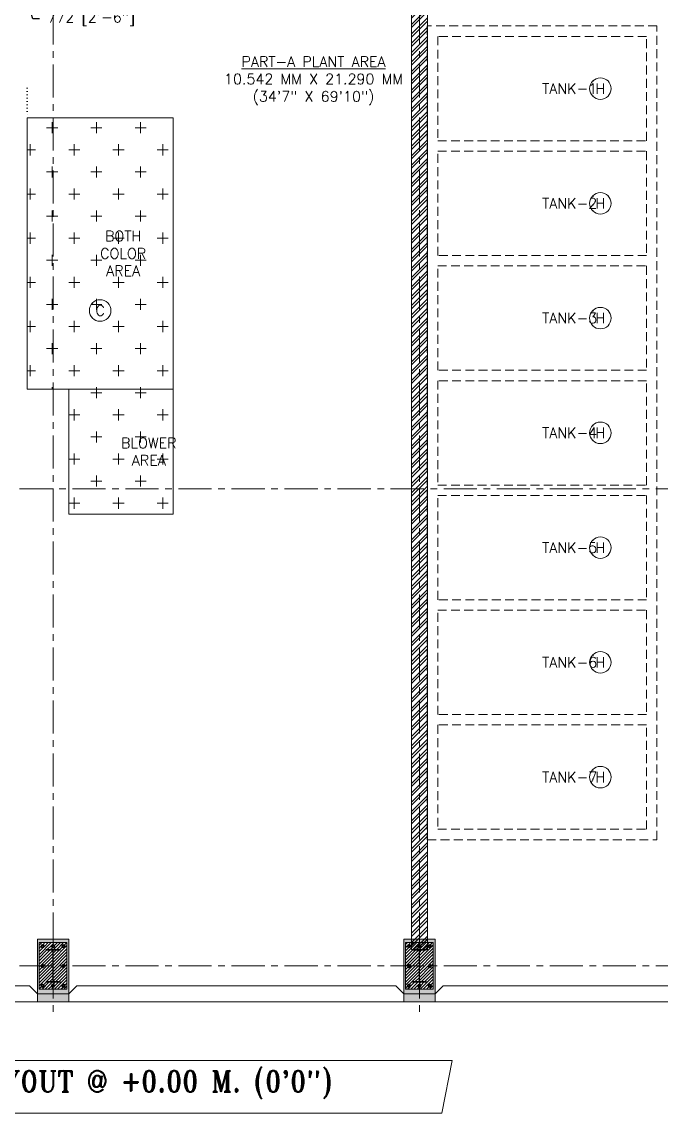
# Model space of a CAD drawing. Header units: millimetres. Extents: x 5227 to 261376, y 53707 to 123566.
# Drawn here: x 61239 to 70425, y 89337 to 105029 of the extents above; entities that cross this region are included whole.
import ezdxf

# ---------------------------------------------------------------- set-up
doc = ezdxf.new("R2010")
doc.units = ezdxf.units.MM
doc.header["$PDMODE"] = 35
doc.header["$PDSIZE"] = -10
for name, pattern in [('CENTERX2', [101.6, 63.5, -12.7, 12.7, -12.7]), ('DOT', [6.35, 0, -6.35]), ('HIDDEN', [9.525, 6.35, -3.175])]:
    doc.linetypes.add(name, pattern=pattern)
doc.layers.get('0').update_dxf_attribs({"lineweight": 0})
doc.layers.get('Defpoints').update_dxf_attribs({"lineweight": 0})
for name, color, linetype, lineweight in [('PV_COLUMN_LINE', 4, 'Continuous', 0), ('PV_DIMENTION_SECOND_ROMANS', 7, 'Continuous', 0), ('PV_DOTED LINE', 252, 'DOT', 0), ('PV_EXTRA_LINE', 252, 'Continuous', 0), ('PV_MASONRY', 10, 'Continuous', 0), ('PV_RCCWALL_LINE', 4, 'Continuous', 0), ('PV_STEEL_I SECTION', 5, 'Continuous', 0), ('PV_STEEL_PLATE', 4, 'Continuous', 0), ('PV_TEXT_ROMAND', 1, 'Continuous', 0), ('PV_TEXT_ROMANS', 7, 'Continuous', 0)]:
    doc.layers.add(name, color=color, linetype=linetype, lineweight=lineweight)
doc.layers.add('PV_GRID_LINE', color=252, linetype='CENTERX2', lineweight=0, transparency=0.5)
doc.layers.add('PV_HATCH', color=252, linetype='Continuous', lineweight=0, transparency=0.5)
doc.styles.add('PV_ROMAND', font='romand.shx')
doc.styles.add('PV_ROMANS', font='romans.shx')
doc.styles.add('ROMANT', font='ROMANT.shx', dxfattribs={"width": 0.9, "height": 200})
doc.dimstyles.new('PV_1-75_MM_FOOT', dxfattribs={"dimscale": 75, "dimtxt": 2, "dimasz": 2, "dimexe": 1, "dimexo": 0.625, "dimtad": 0, "dimdec": 0, "dimdsep": 46, "dimtxsty": 'PV_ROMAND', "dimcen": 2.5, "dimadec": 0, "dimazin": 0, "dimtfac": 1, "dimtdec": 0, "dimtmove": 1, "dimatfit": 2, "dimfxl": 1, "dimfxlon": 1, "dimarcsym": 0})

# ---------------------------------------------------------------- blocks, each defined once
blk = doc.blocks.new('*U750')
at = {"layer": 'PV_EXTRA_LINE', "linetype": 'CENTERX2', "ltscale": 10}
blk.add_line((0, -300), (0, -33709), dxfattribs=at)
at = {"layer": 'PV_TEXT_ROMANS', "color": 7, "style": 'PV_ROMANS'}
blk.add_attdef('1', (-101, 132), '', height=200, dxfattribs=at)
blk = doc.blocks.new('*U751')
at = {"layer": 'PV_EXTRA_LINE', "linetype": 'CENTERX2', "ltscale": 10}
blk.add_line((0, -300), (0, -33709), dxfattribs=at)
at = {"layer": 'PV_TEXT_ROMANS', "color": 7, "style": 'PV_ROMANS'}
blk.add_attdef('1', (-101, 132), '', height=200, dxfattribs=at)
blk = doc.blocks.new('*U324')
at = {"layer": 'PV_EXTRA_LINE', "linetype": 'CENTERX2', "ltscale": 10}
blk.add_line((0, -300), (0, -47023), dxfattribs=at)
at = {"layer": 'PV_TEXT_ROMANS', "color": 7, "style": 'PV_ROMANS'}
blk.add_attdef('1', (-80, 132), '', height=200, dxfattribs=at)
blk = doc.blocks.new('*U323')
at = {"layer": 'PV_EXTRA_LINE', "linetype": 'CENTERX2', "ltscale": 10}
blk.add_line((0, -300), (0, -47023), dxfattribs=at)
at = {"layer": 'PV_TEXT_ROMANS', "color": 7, "style": 'PV_ROMANS'}
blk.add_attdef('1', (-80, 132), '', height=200, dxfattribs=at)
blk = doc.blocks.new('*D795')
at = {"layer": 'Defpoints', "color": 0, "transparency": 16777216}
for p in [(60864, 106399), (61635, 106399), (60864, 105559)]:
    blk.add_point(p, dxfattribs=at)
at = {"layer": 'PV_DIMENTION_SECOND_ROMANS', "color": 0, "lineweight": -2, "transparency": 16777216}
for p, q in [((60864, 105634), (60864, 105484)), ((61635, 105634), (61635, 105484)), ((61485, 105559), (61014, 105559)), ((61396, 105071), (61249, 105559)), ((61490, 105071), (61396, 105071))]:
    blk.add_line(p, q, dxfattribs=at)
at = {"layer": 'PV_DIMENTION_SECOND_ROMANS', "color": 0, "transparency": 16777216}
for points in [[(61014, 105584), (61014, 105534), (60864, 105559)], [(61485, 105534), (61485, 105584), (61635, 105559)]]:
    blk.add_solid(points, dxfattribs=at)
at = {"layer": 'PV_DIMENTION_SECOND_ROMANS', "color": 0, "transparency": 16777216, "insert": (62237, 105071), "char_height": 150, "attachment_point": 5, "style": 'PV_ROMAND'}
blk.add_mtext('772 [2\'-6"]', dxfattribs=at)
blk = doc.blocks.new('G$C8B689587')
at = {"color": 0}
blk.add_lwpolyline([(-18, -10), (0, -21), (18, -10), (18, 10), (0, 21), (-18, 10)], close=True, dxfattribs=at)
for radius in [25, 12]:
    blk.add_circle((0, 0), radius, dxfattribs=at)
at = {"color": 8}
blk.add_circle((0, 0), 18, dxfattribs=at)
blk.add_arc((0, 0), 10.7, 260.6127, 197.7322, dxfattribs=at)
blk = doc.blocks.new('TYP. BASE PLATE2')
at = {"layer": 'PV_HATCH'}
h = blk.add_hatch(dxfattribs=at)
h.set_pattern_fill('ANSI31', color=252, scale=10)
h.paths.add_polyline_path([(21464, 21026), (21464, 20356), (21864, 20356), (21864, 21026)])
h.paths.add_polyline_path([(21839, 20976, 1), (21789, 20976, 1)], flags=16)
h.paths.add_polyline_path([(21689, 20976, 1), (21639, 20976, 1)], flags=16)
h.paths.add_polyline_path([(21539, 20976, 1), (21489, 20976, 1)], flags=16)
h.paths.add_polyline_path([(21539, 20691, 1), (21489, 20691, 1)], flags=16)
h.paths.add_polyline_path([(21839, 20691, 1), (21789, 20691, 1)], flags=16)
h.paths.add_polyline_path([(21839, 20406, 1), (21789, 20406, 1)], flags=16)
h.paths.add_polyline_path([(21689, 20406, 1), (21639, 20406, 1)], flags=16)
h.paths.add_polyline_path([(21539, 20406, 1), (21489, 20406, 1)], flags=16)
h.paths.add_polyline_path([(21564, 20916), (21564, 20926), (21764, 20926), (21764, 20916), (21667, 20916), (21667, 20466), (21764, 20466), (21764, 20456), (21564, 20456), (21564, 20466), (21662, 20466), (21662, 20916)], flags=16)
h.paths.add_polyline_path([(21805, 20961), (21796, 20966), (21796, 20976), (21796, 20987), (21805, 20992), (21814, 20997), (21823, 20992), (21832, 20987), (21832, 20976), (21832, 20966), (21823, 20961), (21814, 20955)], flags=0)
h.paths.add_polyline_path([(21655, 20961), (21646, 20966), (21646, 20976), (21646, 20987), (21655, 20992), (21664, 20997), (21673, 20992), (21682, 20987), (21682, 20976), (21682, 20966), (21673, 20961), (21664, 20955)], flags=0)
h.paths.add_polyline_path([(21505, 20961), (21496, 20966), (21496, 20976), (21496, 20987), (21505, 20992), (21514, 20997), (21523, 20992), (21532, 20987), (21532, 20976), (21532, 20966), (21523, 20961), (21514, 20955)], flags=0)
h.paths.add_polyline_path([(21505, 20676), (21496, 20681), (21496, 20691), (21496, 20702), (21505, 20707), (21514, 20712), (21523, 20707), (21532, 20702), (21532, 20691), (21532, 20681), (21523, 20676), (21514, 20670)], flags=0)
h.paths.add_polyline_path([(21805, 20676), (21796, 20681), (21796, 20691), (21796, 20702), (21805, 20707), (21814, 20712), (21823, 20707), (21832, 20702), (21832, 20691), (21832, 20681), (21823, 20676), (21814, 20670)], flags=0)
h.paths.add_polyline_path([(21805, 20391), (21796, 20396), (21796, 20406), (21796, 20417), (21805, 20422), (21814, 20427), (21823, 20422), (21832, 20417), (21832, 20406), (21832, 20396), (21823, 20391), (21814, 20385)], flags=0)
h.paths.add_polyline_path([(21655, 20391), (21646, 20396), (21646, 20406), (21646, 20417), (21655, 20422), (21664, 20427), (21673, 20422), (21682, 20417), (21682, 20406), (21682, 20396), (21673, 20391), (21664, 20385)], flags=0)
h.paths.add_polyline_path([(21505, 20391), (21496, 20396), (21496, 20406), (21496, 20417), (21505, 20422), (21514, 20427), (21523, 20422), (21532, 20417), (21532, 20406), (21532, 20396), (21523, 20391), (21514, 20385)], flags=0)
at = {"layer": 'PV_STEEL_I SECTION'}
for points in [[(21564, 20926), (21764, 20926), (21764, 20916), (21564, 20916)], [(21662, 20916), (21667, 20916), (21667, 20466), (21662, 20466)], [(21564, 20456), (21764, 20456), (21764, 20466), (21564, 20466)]]:
    blk.add_lwpolyline(points, close=True, dxfattribs=at)
at = {"layer": 'PV_STEEL_PLATE'}
blk.add_lwpolyline([(21464, 21026), (21864, 21026), (21864, 20356), (21464, 20356)], close=True, dxfattribs=at)
for p in [(21514, 20976), (21664, 20976), (21814, 20976), (21514, 20691), (21814, 20691), (21514, 20406), (21664, 20406), (21814, 20406)]:
    blk.add_blockref('G$C8B689587', p)
blk = doc.blocks.new('195TH21M6M')
at = {"layer": 'PV_HATCH'}
h = blk.add_hatch(color=252, dxfattribs=at)
h.dxf.hatch_style = 1
h.paths.add_polyline_path([(21439, 21436), (21439, 20536), (21889, 20536), (21889, 21436)])
h.paths.add_polyline_path([(21864, 21256), (21864, 20586), (21464, 20586), (21464, 21256)], flags=16)
h.paths.add_polyline_path([(21539, 20636, 1), (21489, 20636, 1)], flags=0)
h.paths.add_polyline_path([(21505, 20621), (21496, 20626), (21496, 20636), (21496, 20647), (21505, 20652), (21514, 20657), (21523, 20652), (21532, 20647), (21532, 20636), (21532, 20626), (21523, 20621), (21514, 20615)], flags=0)
h.paths.add_polyline_path([(21689, 20636, 1), (21639, 20636, 1)], flags=0)
h.paths.add_polyline_path([(21655, 20621), (21646, 20626), (21646, 20636), (21646, 20647), (21655, 20652), (21664, 20657), (21673, 20652), (21682, 20647), (21682, 20636), (21682, 20626), (21673, 20621), (21664, 20615)], flags=0)
h.paths.add_polyline_path([(21839, 20636, 1), (21789, 20636, 1)], flags=0)
h.paths.add_polyline_path([(21805, 20621), (21796, 20626), (21796, 20636), (21796, 20647), (21805, 20652), (21814, 20657), (21823, 20652), (21832, 20647), (21832, 20636), (21832, 20626), (21823, 20621), (21814, 20615)], flags=0)
h.paths.add_polyline_path([(21839, 20921, 1), (21789, 20921, 1)], flags=0)
h.paths.add_polyline_path([(21805, 20906), (21796, 20911), (21796, 20921), (21796, 20932), (21805, 20937), (21814, 20942), (21823, 20937), (21832, 20932), (21832, 20921), (21832, 20911), (21823, 20906), (21814, 20900)], flags=0)
h.paths.add_polyline_path([(21539, 20921, 1), (21489, 20921, 1)], flags=0)
h.paths.add_polyline_path([(21505, 20906), (21496, 20911), (21496, 20921), (21496, 20932), (21505, 20937), (21514, 20942), (21523, 20937), (21532, 20932), (21532, 20921), (21532, 20911), (21523, 20906), (21514, 20900)], flags=0)
h.paths.add_polyline_path([(21539, 21206, 1), (21489, 21206, 1)], flags=0)
h.paths.add_polyline_path([(21505, 21191), (21496, 21196), (21496, 21206), (21496, 21217), (21505, 21222), (21514, 21227), (21523, 21222), (21532, 21217), (21532, 21206), (21532, 21196), (21523, 21191), (21514, 21185)], flags=0)
h.paths.add_polyline_path([(21689, 21206, 1), (21639, 21206, 1)], flags=0)
h.paths.add_polyline_path([(21655, 21191), (21646, 21196), (21646, 21206), (21646, 21217), (21655, 21222), (21664, 21227), (21673, 21222), (21682, 21217), (21682, 21206), (21682, 21196), (21673, 21191), (21664, 21185)], flags=0)
h.paths.add_polyline_path([(21839, 21206, 1), (21789, 21206, 1)], flags=0)
h.paths.add_polyline_path([(21805, 21191), (21796, 21196), (21796, 21206), (21796, 21217), (21805, 21222), (21814, 21227), (21823, 21222), (21832, 21217), (21832, 21206), (21832, 21196), (21823, 21191), (21814, 21185)], flags=0)
h.paths.add_polyline_path([(21662, 20696), (21662, 21146), (21564, 21146), (21564, 21156), (21764, 21156), (21764, 21146), (21667, 21146), (21667, 20696), (21764, 20696), (21764, 20686), (21564, 20686), (21564, 20696)], flags=0)
at = {"layer": 'PV_COLUMN_LINE'}
blk.add_lwpolyline([(21439, 21436), (21889, 21436), (21889, 20536), (21439, 20536)], close=True, dxfattribs=at)
at = {"layer": 'PV_DIMENTION_SECOND_ROMANS'}
blk.add_blockref('TYP. BASE PLATE2', (0, 230), dxfattribs=at)
blk = doc.blocks.new('BLOWER AREA BLOCK')
at = {"layer": 'PV_HATCH'}
h = blk.add_hatch(dxfattribs=at)
h.set_pattern_fill('CROSS', color=254, scale=50)
h.paths.add_polyline_path([(61808, 101068), (61808, 99268), (63308, 99268), (63308, 101068)])
at = {"layer": 'PV_EXTRA_LINE', "color": 132, "ltscale": 50}
blk.add_lwpolyline([(63308, 101068), (61808, 101068), (61808, 99268), (63308, 99268)], close=True, dxfattribs=at)
at = {"layer": 'PV_TEXT_ROMANS', "insert": (62558, 100368), "char_height": 150, "attachment_point": 1, "style": 'PV_ROMANS'}
blk.add_mtext('\\pxr0.05385,qc;BLOWER\\PAREA ', dxfattribs=at)
blk = doc.blocks.new('1 TO 7 TANKS BLOCK')
at = {"layer": 'PV_RCCWALL_LINE', "color": 252, "linetype": 'HIDDEN', "ltscale": 20}
for points in [[(47836, 100565), (47836, 88865), (51136, 88865), (51136, 100565)], [(47986, 100415), (47986, 98915), (50986, 98915), (50986, 100415)], [(47986, 97265), (47986, 98765), (50986, 98765), (50986, 97265)], [(47986, 95615), (47986, 97115), (50986, 97115), (50986, 95615)], [(47986, 95465), (47986, 93965), (50986, 93965), (50986, 95465)], [(47986, 92315), (47986, 93815), (50986, 93815), (50986, 92315)], [(47986, 90665), (47986, 92165), (50986, 92165), (50986, 90665)], [(47986, 90515), (47986, 89015), (50986, 89015), (50986, 90515)]]:
    blk.add_lwpolyline(points, close=True, dxfattribs=at)
at = {"layer": 'PV_TEXT_ROMANS', "char_height": 150, "attachment_point": 1, "style": 'PV_ROMANS'}
for s, insert in [('\\pxr0.05385,qc;TANK-1', (49486, 99740)), ('\\pxr0.05385,qc;TANK-2', (49486, 98090)), ('\\pxr0.05385,qc;TANK-3', (49486, 96440)), ('\\pxr0.05385,qc;TANK-4', (49486, 94790)), ('\\pxr0.05385,qc;TANK-5', (49486, 93140)), ('\\pxr0.05385,qc;TANK-6', (49486, 91490)), ('\\pxr0.05385,qc;TANK-7', (49486, 89840))]:
    blk.add_mtext(s, dxfattribs=dict(at, insert=insert))
blk = doc.blocks.new('OUTER PLOT LINE')
at = {"color": 5}
blk.add_lwpolyline([(15164, 22387), (47530, 21281), (47530, -610), (14315, -610), (15164, 22387)], dxfattribs=at)
blk = doc.blocks.new('BOTH COLOUR AREA BLOCK')
at = {"layer": 'PV_HATCH'}
h = blk.add_hatch(dxfattribs=at)
h.set_pattern_fill('CROSS', color=254, scale=50)
h.paths.add_polyline_path([(57889, 97756), (57889, 93856), (59989, 93856), (59989, 97756)])
h.paths.add_polyline_path([(58637, 96169), (59233, 96169), (59233, 95944), (58637, 95944)], flags=24)
h.paths.add_polyline_path([(58551, 95919), (59319, 95919), (59319, 95694), (58551, 95694)], flags=24)
h.paths.add_polyline_path([(58633, 95669), (59237, 95669), (59237, 95444), (58633, 95444)], flags=24)
at = {"layer": 'PV_EXTRA_LINE', "color": 170, "ltscale": 50}
blk.add_lwpolyline([(59989, 97756), (57889, 97756), (57889, 93856), (59989, 93856)], close=True, dxfattribs=at)
at = {"layer": 'PV_TEXT_ROMANS', "insert": (58939, 96131), "char_height": 150, "attachment_point": 1, "style": 'PV_ROMANS'}
blk.add_mtext('\\pxr0.05385,qc;BOTH \\PCOLOR\\PAREA ', dxfattribs=at)

msp = doc.modelspace()

# ---------------------------------------------------------------- hatches: boundary and pattern name
at = {"layer": 'PV_HATCH'}
h = msp.add_hatch(dxfattribs=at)
h.set_pattern_fill('ANSI32', color=252, scale=10)
h.set_pattern_definition([(45, (-11752.51, -4e-10), (-67.35192, 67.35192), []), (45, (-11707.61, -4e-10), (-67.35192, 67.35192), [])])
h.paths.add_polyline_path([(66835.3, 110073.5), (67065.3, 110073.5), (67065.3, 91688.5), (66835.3, 91688.5)])

# ---------------------------------------------------------------- linework, layer by layer
at = {"layer": 'PV_DOTED LINE', "ltscale": 7.5}
msp.add_line((61313.6, 104075.2), (61313.6, 103648.5), dxfattribs=at)
at = {"layer": 'PV_MASONRY'}
msp.add_lwpolyline([(66835.3, 110073.5), (67065.3, 110073.5), (67065.3, 91688.5), (66835.3, 91688.5)], close=True, dxfattribs=at)
at = {"layer": 'PV_TEXT_ROMAND'}
msp.add_lwpolyline([(56056.5, 90094.3), (67422.2, 90094.3), (67272.2, 89337.1), (55906.5, 89337.1)], close=True, dxfattribs=at)

# ---------------------------------------------------------------- block references
at = {"layer": 'PV_DIMENTION_SECOND_ROMANS'}
msp.add_blockref('BLOWER AREA BLOCK', (106, -1319.6), dxfattribs=at)
at = {"layer": 'PV_DIMENTION_SECOND_ROMANS', "rotation": 180}
for p in [(83351.3, 112374.7), (88614.6, 112374.7)]:
    msp.add_blockref('195TH21M6M', p, dxfattribs=at)
at = {"layer": 'PV_GRID_LINE', "linetype": 'ByBlock', "lineweight": 0, "xscale": 0.75, "yscale": 0.75, "zscale": 0.75}
for name, p in [('*U750', (61686.9, 116070.5)), ('*U751', (66950.3, 116070.5))]:
    msp.add_blockref(name, p, dxfattribs=at)
at = {"layer": 'PV_GRID_LINE', "linetype": 'ByBlock', "lineweight": 0, "xscale": -0.75, "yscale": 0.75, "zscale": 0.75, "rotation": 89.99999999951409}
for name, p in [('*U324', (53358.8, 98313.5)), ('*U323', (53358.8, 91453.5))]:
    msp.add_blockref(name, p, dxfattribs=at)

# ---------------------------------------------------------------- texts
at = {"layer": 'PV_TEXT_ROMAND', "char_height": 150, "attachment_point": 5, "style": 'PV_ROMAND', "bg_fill": 3, "box_fill_scale": 1.2, "bg_fill_color": 1, "bg_fill_transparency": 0}
for s, insert in [('H', (69551.7, 104068.5)), ('H', (69551.7, 102418.5)), ('C', (62363.6, 100877.6)), ('H', (69551.7, 100768.5)), ('H', (69551.7, 99118.5)), ('H', (69551.7, 97468.5)), ('H', (69551.7, 95818.5)), ('H', (69551.7, 94168.5))]:
    msp.add_mtext(s, dxfattribs=dict(at, insert=insert))
at = {"layer": 'PV_TEXT_ROMAND', "insert": (56206.5, 89944.3), "char_height": 300, "attachment_point": 1, "style": 'ROMANT'}
msp.add_mtext('\\pxql;{\\C1;GROUND FLOOR PLAN LAYOUT @ +0.00 M. (0\'0")}', dxfattribs=at)
at = {"layer": 'PV_TEXT_ROMANS', "insert": (64144.4, 104531.4), "char_height": 150, "attachment_point": 1, "style": 'PV_ROMANS'}
msp.add_mtext('\\pxr0.05385,qc;{\\LPART-A PLANT AREA\\P}10.542 MM X 21.290 MM\\P(34\'7" X 69\'10")', dxfattribs=at)

# ---------------------------------------------------------------- dimensions: what is measured, and where the dimension line sits
at = {"layer": 'PV_DIMENTION_SECOND_ROMANS'}
dim = msp.add_linear_dim(base=(60863.6, 105558.8), p1=(61635.3, 106398.5), p2=(60863.6, 106398.5), dimstyle='PV_1-75_MM_FOOT', dxfattribs=at)
dim.commit()
dim.dimension.update_dxf_attribs({"geometry": '*D795', "text_midpoint": (61536.5, 105070.6)})

# ---------------------------------------------------------------- next in the draw order: linework, layer by layer
at = {"layer": 'PV_MASONRY'}
for points in [[(88363.6, 90938.5), (56063.6, 90938.5), (56063.6, 106873.5)], [(56178.6, 105088.5), (56293.6, 104973.5), (56293.6, 98653.5), (56178.6, 98538.5), (56178.6, 98088.5), (56293.6, 97973.5), (56293.6, 91953.5), (56178.6, 91838.5), (56178.6, 91053.5), (56663.6, 91053.5), (56778.6, 91168.5), (61346.9, 91168.5), (61461.9, 91053.5), (61911.9, 91053.5), (62026.9, 91168.5), (66610.3, 91168.5), (66725.3, 91053.5), (67175.3, 91053.5), (67290.3, 91168.5), (71873.6, 91168.5)]]:
    msp.add_lwpolyline(points, dxfattribs=at)
at = {"layer": 'PV_TEXT_ROMAND'}
for centre in [(69551.7, 104068.5), (69551.7, 102418.5), (62363.6, 100877.6), (69551.7, 100768.5), (69551.7, 99118.5), (69551.7, 97468.5), (69551.7, 95818.5), (69551.7, 94168.5)]:
    msp.add_circle(centre, 154.7, dxfattribs=at)

# ---------------------------------------------------------------- next in the draw order: block references
at = {"layer": 'PV_DIMENTION_SECOND_ROMANS'}
for name, p in [('OUTER PLOT LINE', (40945.5, 91548.9)), ('1 TO 7 TANKS BLOCK', (19228.8, 4403.7)), ('BOTH COLOUR AREA BLOCK', (3424.7, 5892.2))]:
    msp.add_blockref(name, p, dxfattribs=at)

doc.saveas('drawing.dxf')
